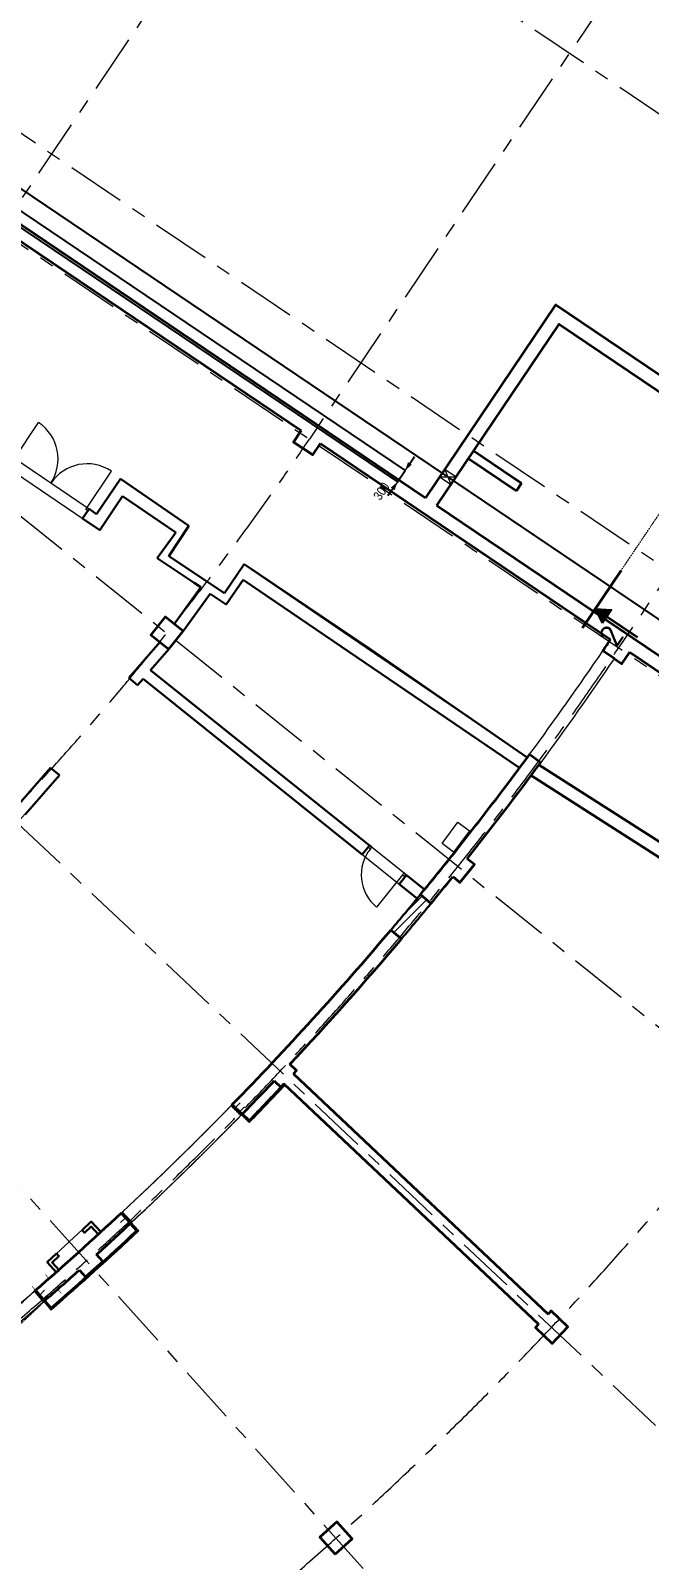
# Model space of a CAD drawing. Header units: millimetres. Extents: x -813692 to 807431, y 0 to 1813163.
# Drawn here: x 48457 to 61896, y 823643 to 856838 of the extents above; entities that cross this region are included whole.
import ezdxf

# ---------------------------------------------------------------- set-up
doc = ezdxf.new("R2010")
doc.units = ezdxf.units.MM
for name, pattern in [('Dashed', [5.644444, 2.822222, -2.822222]), ('KRST_Штрих__ш0_5 п0_5_', [1.0584, 0.5292, -0.5292]), ('ГОСТ 2.303 4', [7, 5, -2, 0]), ('Линия сетки', [22.225, 12.7, -3.175, 3.175, -3.175])]:
    doc.linetypes.add(name, pattern=pattern)
for name, color, linetype, lineweight in [('A-ANNO-DIMS', 7, 'Continuous', 9), ('KR_0.09', 252, 'Continuous', 0), ('KR_0.2', 252, 'Continuous', 20), ('KR_0.35', 252, 'Continuous', 35), ('KR_0.5', 252, 'Continuous', 50), ('S-GRID', 252, 'Continuous', 9), ('АР_двери', 252, 'Continuous', 0), ('АР_демонт.несущ', 252, 'ГОСТ 2.303 4', 20), ('АР_закладка проемов', 252, 'Continuous', 30), ('АР_кирпич250', 252, 'Continuous', 30), ('АР_монолит', 252, 'Continuous', 50), ('АР_Площади', 252, 'Continuous', 0)]:
    doc.layers.add(name, color=color, linetype=linetype, lineweight=lineweight)
for name, color, linetype in [('АР_обшивка коробов', 252, 'Continuous'), ('АР_отв_СС', 252, 'Continuous'), ('Ар_разрез секция В', 252, 'Continuous'), ('Размеры', 252, 'Continuous')]:
    doc.layers.add(name, color=color, linetype=linetype)
doc.styles.add('ISOCPEUR_1', font='isocpeur.ttf', dxfattribs={"height": 200})
doc.styles.add('СГЕНЕРИР_СТИЛЬ_3', font='ARIALN.TTF')
doc.dimstyles.new('СГЕНЕРИР_СТИЛЬ__5', dxfattribs={"dimtxt": 200, "dimasz": 183.574879, "dimexe": 0.18, "dimexo": 0.0625, "dimgap": 0, "dimtad": 1, "dimdec": 0, "dimzin": 0, "dimdsep": 46, "dimtxsty": 'СГЕНЕРИР_СТИЛЬ_3', "dimblk": 'ARROWHEAD_5', "dimblk1": 'ARROWHEAD_5', "dimblk2": 'ARROWHEAD_5', "dimcen": 0.09, "dimclrd": 7, "dimclre": 7, "dimclrt": 7, "dimazin": 0, "dimtfac": 1, "dimtdec": 4, "dimtmove": 2, "dimatfit": 3, "dimfxl": 1, "dimtolj": 1, "dimtzin": 0, "dimarcsym": 0})
pattern_1 = [(45, (-423586.43, -213449), (-89.802561, 89.802561), [])]

# ---------------------------------------------------------------- blocks, each defined once
blk = doc.blocks.new('КР_подвал')
at = {"layer": 'KR_0.09', "linetype": 'Continuous', "ltscale": 40}
h = blk.add_hatch(dxfattribs=at)
h.set_pattern_fill('BOUNDHATCH', color=256, scale=40, style=0, pattern_type=2)
h.set_pattern_definition(pattern_1)
h.paths.add_polyline_path([(290400, 49688), (290185, 49898), (290185, 49898), (290297, 50012), (290512, 49803)], flags=0)
h = blk.add_hatch(dxfattribs=at)
h.set_pattern_fill('BOUNDHATCH', color=256, scale=40, style=0, pattern_type=2)
h.set_pattern_definition(pattern_1)
h.paths.add_polyline_path([(287994, 47338), (287789, 47557), (287789, 47557), (287672, 47448), (287877, 47228)], flags=0)
h = blk.add_hatch(dxfattribs=at)
h.set_pattern_fill('BOUNDHATCH', color=256, scale=40, style=0, pattern_type=2)
h.set_pattern_definition(pattern_1)
h.paths.add_polyline_path([(286109, 45641), (285918, 45871), (285918, 45871), (286041, 45973), (286232, 45743)], flags=0)
at = {"layer": 'KR_0.5', "ltscale": 200}
h = blk.add_hatch(color=256, dxfattribs=at)
h.dxf.hatch_style = 1
edge = h.paths.add_edge_path()
edge.add_line((286202, 46133), (285923, 45887))
edge.add_arc((285922, 45887), 0.123, -138.622, -48.622, ccw=False)
edge.add_line((285922, 45887), (285852, 45967))
edge.add_line((285852, 45967), (285842, 45958))
edge.add_line((285842, 45958), (285918, 45872))
edge.add_line((285918, 45872), (286218, 46136))
edge.add_line((286218, 46136), (286142, 46222))
edge.add_line((286142, 46222), (286132, 46214))
edge.add_line((286132, 46214), (286202, 46133))
edge.add_arc((286202, 46133), 0.123, -48.622, 41.378, ccw=False)
h = blk.add_hatch(color=256, dxfattribs=at)
h.dxf.hatch_style = 1
edge = h.paths.add_edge_path()
edge.add_line((286405, 45889), (286125, 45644))
edge.add_arc((286125, 45644), 0.123, 131.1157, 221.1157)
edge.add_line((286125, 45644), (286195, 45563))
edge.add_line((286195, 45563), (286185, 45554))
edge.add_line((286185, 45554), (286109, 45641))
edge.add_line((286109, 45641), (286410, 45904))
edge.add_line((286410, 45904), (286486, 45817))
edge.add_line((286486, 45817), (286476, 45808))
edge.add_line((286476, 45808), (286406, 45889))
edge.add_arc((286405, 45889), 0.123, 41.1157, 131.1157)
at = {"layer": 'Defpoints', "ltscale": 200}
blk.add_lwpolyline([(322610, 44824), (252267, 92272)], dxfattribs=at)
at = {"layer": 'KR_0.2', "ltscale": 200}
for points in [[(294699, 63530), (294948, 63362)], [(294699, 63530), (295059, 63528)], [(294811, 63696), (295059, 63528)], [(294948, 63362), (294811, 63696)]]:
    blk.add_lwpolyline(points, dxfattribs=at)
for points in [[(298487, 59580, -0.009544), (296895, 57331), (296653, 57509, 0.009543), (298242, 59753)], [(287994, 47338, 0.011548), (290400, 49688), (290185, 49898, -0.011624), (287789, 47557)], [(283530, 43503, 0.01157), (286109, 45641), (285918, 45872, -0.011582), (283338, 43734)]]:
    blk.add_lwpolyline(points, format="xyb", close=True, dxfattribs=at)
blk.add_lwpolyline([(294510, 54270), (293869, 53502), (293639, 53695), (294280, 54462)], close=True, dxfattribs=at)
at = {"layer": 'KR_0.35', "ltscale": 200}
for points in [[(350685, 117741), (310563, 58258), (297215, 67261), (294391, 63074)], [(294640, 62906), (297296, 66844), (310644, 57841), (351101, 117822)], [(283489, 70428), (294391, 63074)], [(285394, 68781), (291695, 64531)], [(291695, 64531), (291527, 64282), (291942, 64003), (292109, 64251)], [(292109, 64251), (298410, 60001)], [(295440, 64092), (296476, 63393)], [(295328, 63926), (296364, 63227)], [(296476, 63393), (296364, 63227)], [(294640, 62906), (307987, 53903)], [(298491, 59585), (298242, 59753)], [(298491, 59585), (298657, 59473), (298825, 59722)], [(298825, 59722), (305125, 55472)], [(296653, 57509), (296895, 57331)], [(294984, 54852), (295140, 54726), (295453, 55117), (295296, 55242)], [(294510, 54270), (294280, 54462)], [(293869, 53502), (293639, 53694)], [(291524, 50572), (291593, 50645), (291447, 50783)], [(291524, 50572), (297052, 45357)], [(291104, 50419), (291249, 50281), (291318, 50354)], [(291318, 50354), (296846, 45139)], [(286876, 46317), (287010, 46168), (287381, 46502), (287247, 46651)], [(296846, 45139), (296777, 45066), (297141, 44723), (297484, 45086), (297121, 45430), (297052, 45357)]]:
    blk.add_lwpolyline(points, dxfattribs=at)
for points in [[(288816, 59787), (289128, 60178), (288738, 60490), (288426, 60100)], [(292430, 40148), (292801, 40483), (292467, 40854), (292095, 40520)]]:
    blk.add_lwpolyline(points, close=True, dxfattribs=at)
for centre, radius, start, end in [((238650, 100252), 72052, 325.80017, 326.03873), ((238650, 100252), 72052, 320.54213, 323.61322), ((238650, 100250), 72350, 321.53131, 323.6142), ((238650, 100250), 72350, 320.5414, 321.13535), ((238650, 100252), 72052, 315.66456, 319.74693), ((238650, 100250), 72350, 316.86465, 319.74947), ((238650, 100250), 72350, 315.66536, 316.46869), ((238650, 100252), 72052, 310.9977, 313.00057), ((238650, 100250), 72350, 312.19798, 313.00131), ((238650, 100250), 72350, 310.99281, 311.80202), ((238650, 100250), 100750, 270, 326)]:
    blk.add_arc(centre, radius, start, end, dxfattribs=at)
at = {"layer": 'KR_0.5'}
for points in [[(290400, 49688), (290185, 49898)], [(287994, 47338), (287789, 47557)], [(286109, 45641), (285918, 45872)]]:
    blk.add_lwpolyline(points, dxfattribs=at)
blk = doc.blocks.new('ARROWHEAD_5')
at = {"linetype": 'Continuous', "lineweight": 0}
blk.add_hatch(color=0, dxfattribs=at).paths.add_polyline_path([(-1, 0.2679), (0, 0), (-1, -0.2679)])
at = {"color": 0, "linetype": 'Continuous', "lineweight": 0}
blk.add_line((0, 0), (-1, 0), dxfattribs=at)
blk = doc.blocks.new('*D302')
at = {"layer": 'Defpoints', "color": 0, "linetype": 'Continuous', "transparency": 16777216}
for p in [(42724, 856643), (42556, 856394), (56591, 847294)]:
    blk.add_point(p, dxfattribs=at)
at = {"layer": 'Размеры', "color": 7, "linetype": 'Continuous', "lineweight": -2, "transparency": 16777216}
for p, q in [((42724, 856643), (56591, 847294)), ((42556, 856394), (56424, 847046)), ((56694, 847447), (56796, 847599)), ((56424, 847046), (56591, 847294)), ((56321, 846893), (56218, 846741))]:
    blk.add_line(p, q, dxfattribs=at)
at = {"layer": 'Размеры', "color": 7, "linetype": 'Continuous', "lineweight": -2, "transparency": 16777216, "xscale": 183.5748792270531, "yscale": 183.5748792270531, "zscale": 183.5748792270531}
for p, rotation in [((56591, 847294), 236.015124763856), ((56424, 847046), 56.01512476385602)]:
    blk.add_blockref('ARROWHEAD_5', p, dxfattribs=dict(at, rotation=rotation))
at = {"layer": 'Размеры', "color": 7, "linetype": 'Continuous', "lineweight": 13, "transparency": 16777216, "insert": (56076, 846844), "char_height": 200, "attachment_point": 5, "rotation": 56.0151, "style": 'СГЕНЕРИР_СТИЛЬ_3'}
blk.add_mtext('\\A1;300', dxfattribs=at)
blk = doc.blocks.new('Оси200')
at = {"layer": 'S-GRID', "linetype": 'Линия сетки', "ltscale": 100}
for p, q in [((-59242.8, -55787), (-119199.7, -144676.7)), ((-52527.6, -60316.4), (-112484.5, -149206.1)), ((-45812.4, -64845.9), (-105769.3, -153735.6)), ((-148122.8, -112985.1), (-70093.4, -165616.5)), ((-165703.8, -113309.3), (-93040.2, -194010.4)), ((-165703.8, -113309.3), (-86715.3, -187831)), ((-165703.8, -113309.3), (-80914.2, -181157.6)), ((-165703.8, -113309.3), (-75741.3, -173989.8)), ((-152652.2, -119700.3), (-74622.9, -172331.7))]:
    blk.add_line(p, q, dxfattribs=at)
for radius, start, end in [(64194.8, 269.999993, 325.999999), (72294.7, 269.999997, 326.000001), (80394.8, 269.999994, 325.999999), (87894.8, 269.999995, 325.999999), (92394.8, 269.999996, 326), (100494, 269.999991, 325.999999)]:
    blk.add_arc((-165703.8, -113309.3), radius, start, end, dxfattribs=at)
blk = doc.blocks.new('Д-2000-ДП')
at = {"layer": 'АР_двери'}
for points in [[(-189, -511), (-189, 439)], [(1711, -511), (1711, 439)], [(-239, -511), (-189, -511), (-189, -561), (-239, -561), (-239, -511)], [(1711, -511), (1761, -511), (1761, -561), (1711, -561), (1711, -511)]]:
    blk.add_lwpolyline(points, dxfattribs=at)
for centre, start, end in [((-189, -511), 0, 90), ((1711, -511), 90, 180)]:
    blk.add_arc(centre, 950, start, end, dxfattribs=at)
blk = doc.blocks.new('разрез 2 блок в')
at = {"layer": 'Ар_разрез секция В'}
h = blk.add_hatch(color=256, dxfattribs=at)
h.dxf.hatch_style = 1
h.paths.add_polyline_path([(-58561, -91147), (-58365, -90857), (-58714, -90832)])
at = {"layer": 'Ар_разрез секция В', "linetype": 'KRST_Штрих__ш0_5 п0_5_', "lineweight": 0, "ltscale": 10}
blk.add_lwpolyline([(-58994, -91247), (1753, -1186)], dxfattribs=at)
at = {"layer": 'Ар_разрез секция В', "lineweight": 40}
blk.add_lwpolyline([(-58994, -91247), (-58155, -90003)], dxfattribs=at)
at = {"layer": 'Ар_разрез секция В'}
blk.add_lwpolyline([(-58561, -91147), (-58714, -90832), (-58365, -90857), (-58561, -91147)], dxfattribs=at)
at = {"layer": 'Ар_разрез секция В', "lineweight": 35}
blk.add_lwpolyline([(-58463, -91002), (-57800, -91449)], dxfattribs=at)
at = {"layer": 'Ар_разрез секция В', "insert": (-58467, -91561), "char_height": 500, "width": 15970.09, "attachment_point": 4, "rotation": 56, "style": 'ISOCPEUR_1'}
blk.add_mtext('\\A1;2', dxfattribs=at)
blk = doc.blocks.new('Д-1000-ОП-П')
at = {"layer": 'АР_двери'}
for points in [[(-1699.5, -550), (-1699.5, 350)], [(-1699.5, -550), (-1749.5, -550), (-1749.5, -600), (-1699.5, -600), (-1699.5, -550)], [(-749.5, -550), (-799.5, -550), (-799.5, -600), (-749.5, -600), (-749.5, -550)]]:
    blk.add_lwpolyline(points, dxfattribs=at)
blk.add_arc((-1699.5, -550), 900, 0, 90, dxfattribs=at)

msp = doc.modelspace()

# ---------------------------------------------------------------- hatches: boundary and pattern name
at = {"layer": 'АР_закладка проемов', "lineweight": 0}
h = msp.add_hatch(dxfattribs=at)
h.set_pattern_fill('ANSI32', color=256, scale=1000)
h.set_pattern_definition([(45, (-1241.95, 1181845.07), (-265.16504, 265.16504), []), (45, (-1065.17, 1181845.07), (-265.16504, 265.16504), [])])
h.paths.add_polyline_path([(57111.9, 837930.8), (56921.5, 838089.7, -0.0021227), (56530.7, 837619), (56725.2, 837464.9, 0.0020936)])
h.paths.add_polyline_path([(56725.2, 837464.9), (56530.7, 837619, -0.0013471), (56280.6, 837322.1), (56471.1, 837163.1, 0.0013645)])
h.paths.add_polyline_path([(56764.4, 837433.9), (56725.2, 837464.9, -0.0013645), (56471.1, 837163.1), (56510.7, 837130)])
h.paths.add_polyline_path([(57151.5, 837897.7), (57111.9, 837930.8, -0.0020936), (56725.2, 837464.9), (56764.4, 837433.9)])

# ---------------------------------------------------------------- linework, layer by layer
at = {"layer": 'Defpoints', "ltscale": 200}
msp.add_lwpolyline([(85251.8, 828452.1), (14908, 875899.6)], dxfattribs=at)
at = {"layer": 'АР_демонт.несущ', "linetype": 'Dashed'}
for points in [[(50449.1, 831201.8, 0.0114486), (52809, 833507.3), (53018.7, 833293, -0.0114033), (50658.5, 830987.1), (50448.9, 831201.6)], [(45982, 827362.3, 0.0377485), (48563.8, 829514.4), (48734.5, 829244, -0.0387968), (46165.3, 827115.9), (45981.9, 827362.1)]]:
    msp.add_lwpolyline(points, format="xyb", dxfattribs=at)
at = {"layer": 'АР_закладка проемов'}
msp.add_lwpolyline([(56280.6, 837322.1, 0.0034698), (56921.5, 838089.7), (57151.5, 837897.7, -0.0034554), (56510.7, 837130), (56280.6, 837322.1)], format="xyb", dxfattribs=at)
at = {"layer": 'АР_кирпич250'}
for p, q in [((49891.7, 846348.4), (50409, 847115.2)), ((51894.8, 846094.6), (50409, 847115.2)), ((49959.2, 846001.3), (50454.6, 846735.8)), ((50454.6, 846735.8), (51610.9, 845949.3)), ((49725.9, 846460.2), (49586.1, 846252.9)), ((49586.1, 846252.9), (49959.2, 846001.3)), ((49725.9, 846460.2), (49891.7, 846348.4)), ((51610.9, 845949.3), (51206.9, 845394.2)), ((51457.3, 845434.9), (51894.8, 846094.6)), ((51206.9, 845394.2), (52008.9, 844857.8)), ((52666.5, 844632.8), (51457.3, 845434.9)), ((53092.1, 845257.2), (52666.5, 844632.8)), ((55843.8, 843406.7), (53092.1, 845257.2)), ((52008.9, 844857.8), (52152, 844760.2)), ((52702.8, 844384.6), (53069.9, 844920.8)), ((53069.9, 844920.8), (59075.8, 840840.3)), ((51574.4, 843961.4), (52152, 844760.2)), ((51769.6, 843805.2), (52358.5, 844619.4)), ((52358.5, 844619.4), (52702.8, 844384.6)), ((50587, 842794.7), (51268.6, 843578.8)), ((51063.7, 842962.1), (51457.2, 843414.8)), ((59241.9, 841064.3), (55843.8, 843406.7)), ((50587, 842794.7), (50781.4, 842637.3)), ((50781.4, 842637.3), (50899.6, 842773.2)), ((48153.4, 839995.2), (48887.6, 840839.8)), ((48887.6, 840839.8), (49082.1, 840682.5)), ((48342.1, 839831.2), (49082.1, 840682.5))]:
    msp.add_line(p, q, dxfattribs=at)
for points in [[(51063.7, 842962.1), (55818, 839157.2)], [(50899.6, 842773.2), (55659.3, 838964.1)], [(66939.2, 835069.1), (67435.7, 835840.7), (59497.3, 840905.7)], [(59323.8, 840671.7), (63832.5, 837797.2), (64921.8, 837099.6), (67059.4, 835717.9)], [(55659.3, 838964.1), (55818, 839157.2)], [(56463.5, 838320.4), (56622.3, 838513.6)], [(56622.3, 838513.6), (57012.7, 838201.1)], [(56463.5, 838320.4), (56853.9, 838008)]]:
    msp.add_lwpolyline(points, dxfattribs=at)
at = {"layer": 'АР_обшивка коробов', "lineweight": 30}
for points in [[(53977.7, 833964.6, -0.0039277), (53204.1, 833157), (53041.2, 833316.1), (53058.7, 833334), (53204, 833192.8, 0.0038378), (53959.5, 833981.8), (53977.5, 833964.5)], [(48750.3, 829268.4), (48900.5, 829087.5, 0.0089555), (50794.2, 830795), (50635.3, 830965.3), (50617, 830948.3), (50759, 830796.3, -0.0087784), (48903.4, 829123.1), (48769.2, 829284.9), (48750.3, 829268.4)]]:
    msp.add_lwpolyline(points, format="xyb", dxfattribs=at)
for points in [[(49981, 830771.2), (49926.3, 830719.9), (49771.2, 830888.1), (49624.5, 830752.2), (49573.7, 830807.3), (49775.4, 830994.2), (49981, 830771.2)], [(49023.3, 829892), (49078.9, 829942.4), (48923.9, 830110.6), (49071.3, 830245.8), (49020.5, 830300.9), (48817.8, 830115.1), (49023.3, 829892)]]:
    msp.add_lwpolyline(points, dxfattribs=at)
at = {"layer": 'АР_отв_СС', "lineweight": 15}
msp.add_lwpolyline([(57987.9, 839477.5), (57643.2, 839011.7), (57393.4, 839196.5), (57738, 839662.3)], close=True, dxfattribs=at)
at = {"layer": 'АР_Площади', "ltscale": 0.5}
for points in [[(48035.7, 852408.6), (54336.2, 848158.7), (54168.4, 847909.9), (54582.9, 847630.3), (54750.7, 847879.1), (61051.7, 843629), (60881.2, 843384.2), (61298.3, 843101), (61466, 843349.6), (67766.8, 839099.9)], [(71221.3, 838856.5), (62267.7, 844895.8), (62155.8, 844730), (71109.4, 838690.8), (70421.5, 837670.9), (57281.4, 846534.2), (57969, 847553.8), (59003, 846856.4), (59114.8, 847022.2), (58080.9, 847719.6), (59937.4, 850472), (73077.4, 841608.3), (71221.3, 838856.5)], [(65645.4, 836985.7), (59497.3, 840905.7), (59536, 840958.2), (59294.8, 841135.9), (59241.9, 841064.3), (53091.1, 845255.8), (52666.5, 844632.8), (51457.3, 845434.9), (51894.8, 846094.6), (50409, 847115.2), (49891.7, 846348.4), (47902, 847690.4)], [(48168.8, 839647.5), (49082.1, 840682.5), (48887.6, 840839.8), (48160.2, 840002.7)]]:
    msp.add_lwpolyline(points, dxfattribs=at)
for points in [[(47554.9, 847623), (49959.2, 846001.3), (50454.6, 846735.8), (51610.9, 845949.3), (51206.9, 845394.2), (52152, 844760.2), (51574.6, 843961.5), (51379.4, 844117.7), (51066.8, 843727.2), (51262, 843571), (50587, 842794.7), (50781.4, 842637.3), (50899.6, 842773.2), (56853.9, 838008, -0.0165761), (53696.9, 834431.7, -0.0184301), (49981, 830771.2), (49775.4, 830994.2), (48817.8, 830115.1), (49016, 829900, -0.0178836), (44984.3, 826587.7, -0.0203576)], [(57012.7, 838201.1), (51063.7, 842962.1), (51457.2, 843414.8), (51769.6, 843805.2), (52358.5, 844619.4), (52702.4, 844384), (53069.9, 844920.8), (59075.8, 840840.3, -0.011702), (57010.8, 838198.8)], [(45366.5, 826502.6, 0.018485), (49516.8, 829944.1), (49651.1, 829795.3), (50022.7, 830129.8), (49888.5, 830278.8, 0.0186316), (53744.9, 834046.5), (53890.5, 833908.8), (53959.5, 833981.8), (59487.3, 828766.2), (59418.9, 828693.6), (59782.5, 828350.5), (60125.5, 828714), (59761.8, 829057.2), (59693.2, 828984.4), (54165.2, 834199.9), (54233.8, 834272.6), (54088.2, 834410.3, 0.0186284), (57625.2, 838479.2), (57781.7, 838353.9), (58094.1, 838744.4), (57937.6, 838869.6, 0.0078821), (59323.9, 840671.7), (67059.4, 835717.9)]]:
    msp.add_lwpolyline(points, format="xyb", dxfattribs=at)

# ---------------------------------------------------------------- block references
at = {"layer": 'A-ANNO-DIMS', "color": 18, "lineweight": 0, "true_color": 0x000000}
msp.add_blockref('Оси200', (166995, 997181.2), dxfattribs=at)
at = {"layer": 'АР_двери', "color": 0, "rotation": 326.2966962498801}
msp.add_blockref('Д-2000-ДП', (48544.5, 847862.5), dxfattribs=at)
at = {"layer": 'АР_двери', "rotation": 140.9999999999999}
msp.add_blockref('Д-1000-ОП-П', (54869.4, 839160.8), dxfattribs=at)
at = {"layer": 'АР_монолит'}
msp.add_blockref('КР_подвал', (-237358.6, 783627.7), dxfattribs=at)
at = {"layer": 'Ар_разрез секция В'}
msp.add_blockref('разрез 2 блок в', (119435.1, 935126.2), dxfattribs=at)

# ---------------------------------------------------------------- dimensions: what is measured, and where the dimension line sits
at = {"layer": 'Размеры', "color": 7, "linetype": 'Continuous', "lineweight": 13}
dim = msp.add_linear_dim(base=(56591.2, 847294.4), p1=(42556.1, 856394.1), p2=(42723.8, 856642.8), angle=56.01512, dimstyle='СГЕНЕРИР_СТИЛЬ__5', dxfattribs=at)
dim.commit()
dim.dimension.update_dxf_attribs({"geometry": '*D302', "text_midpoint": (56076.3, 846843.6), "dimtype": 160, "text_rotation": 56.01512})

doc.saveas('drawing.dxf')
